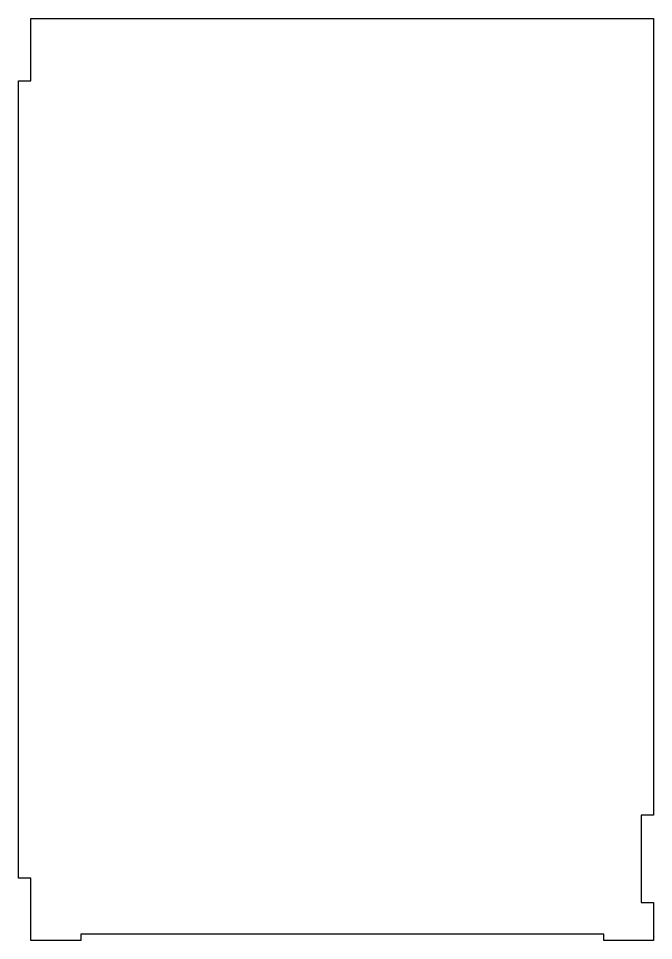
# Model space of a CAD drawing. Extents: x -51 to 51, y -74 to 74.
import ezdxf

# ---------------------------------------------------------------- set-up
doc = ezdxf.new("R2010")
doc.units = 0
doc.layers.get('0').update_dxf_attribs({"linetype": 'continuous'})

msp = doc.modelspace()

# ---------------------------------------------------------------- linework, layer by layer
at = {"color": 7}
msp.add_lwpolyline([(-49, 64), (-49, 74), (51, 74), (51, -53.9), (49, -53.9), (49, -67.9), (51, -67.9), (51, -74), (43, -74), (43, -73), (-41, -73), (-41, -74), (-49, -74), (-49, -64), (-51, -64), (-51, 64)], close=True, dxfattribs=at)

doc.saveas('drawing.dxf')
